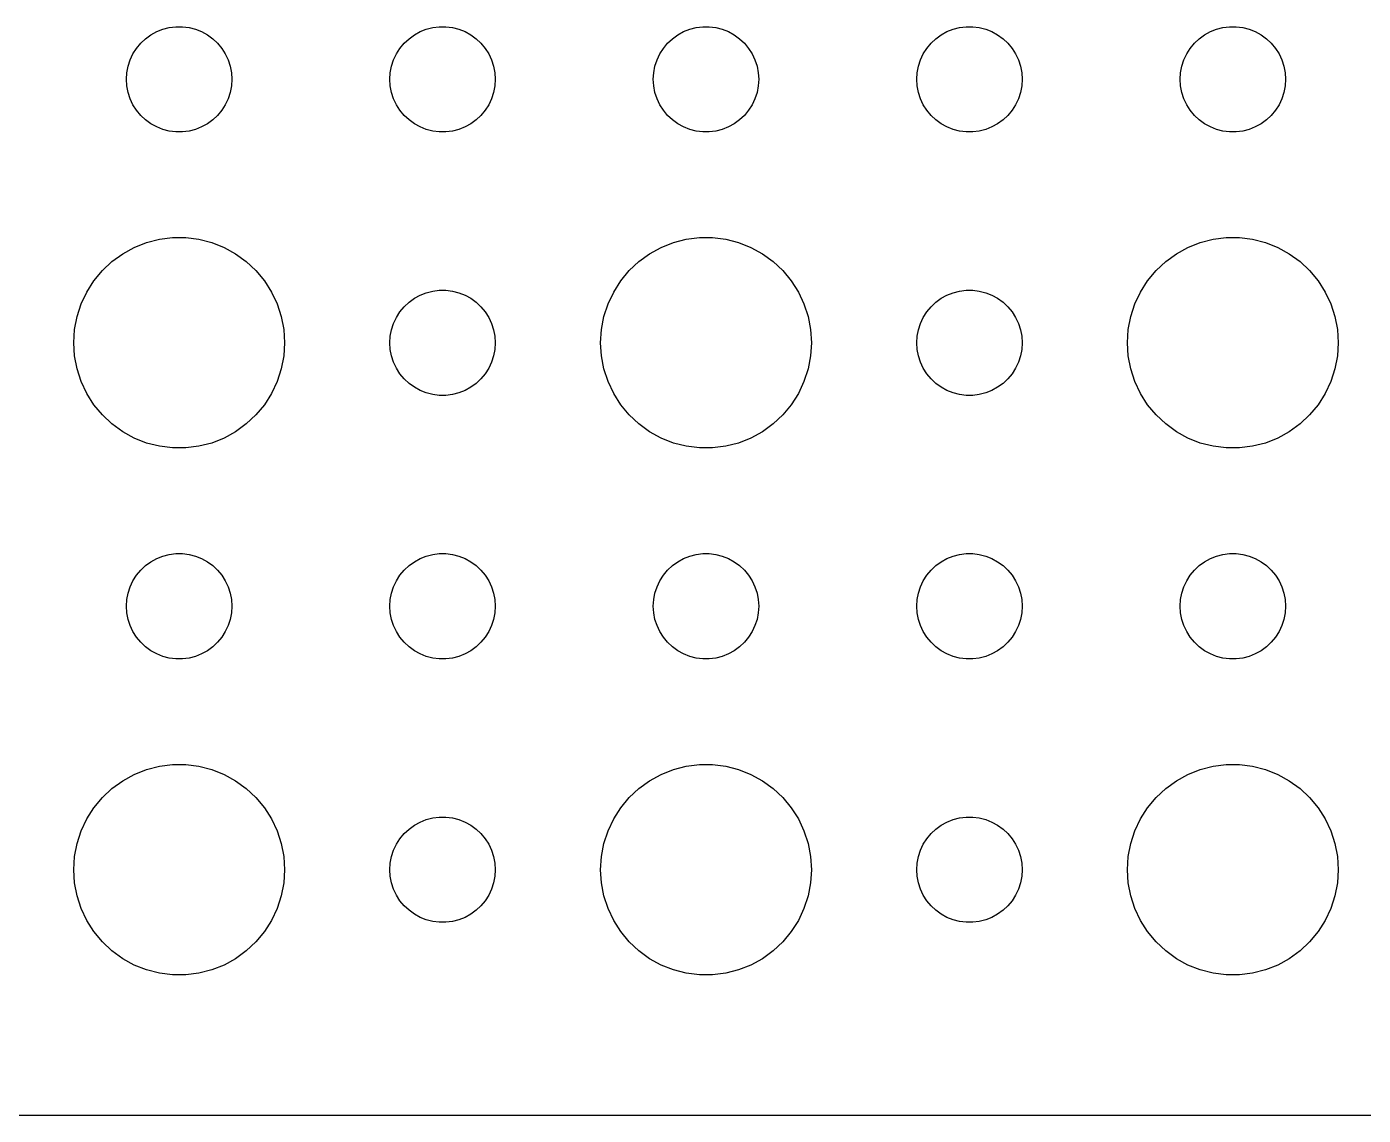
# Model space of a CAD drawing. Header units: metres. Extents: x -67 to 67, y -67 to 67.
# Drawn here: x -4.34 to 33.71, y -66.99 to -36 of the extents above; entities that cross this region are included whole.
import ezdxf

# ---------------------------------------------------------------- set-up
doc = ezdxf.new("R2010")
doc.units = ezdxf.units.M

msp = doc.modelspace()

# ---------------------------------------------------------------- linework, layer by layer
for p, q in [((-0.80373, -36.2335), (-0.63866, -36.1428)), ((-0.63866, -36.1428), (-0.46352, -36.0734)), ((-0.46352, -36.0734), (-0.28107, -36.0266)), ((-0.28107, -36.0266), (-0.09418, -36.003)), ((-0.09418, -36.003), (0.09418, -36.003)), ((0.09418, -36.003), (0.28107, -36.0266)), ((0.28107, -36.0266), (0.46352, -36.0734)), ((0.46352, -36.0734), (0.63866, -36.1428)), ((0.63866, -36.1428), (0.80373, -36.2335)), ((6.69626, -36.2335), (6.86133, -36.1428)), ((6.86133, -36.1428), (7.03647, -36.0734)), ((7.03647, -36.0734), (7.21892, -36.0266)), ((7.21892, -36.0266), (7.40581, -36.003)), ((7.40581, -36.003), (7.59418, -36.003)), ((7.59418, -36.003), (7.78107, -36.0266)), ((7.78107, -36.0266), (7.96352, -36.0734)), ((7.96352, -36.0734), (8.13866, -36.1428)), ((8.13866, -36.1428), (8.30373, -36.2335)), ((14.1963, -36.2335), (14.3613, -36.1428)), ((14.3613, -36.1428), (14.5365, -36.0734)), ((14.5365, -36.0734), (14.7189, -36.0266)), ((14.7189, -36.0266), (14.9058, -36.003)), ((14.9058, -36.003), (15.0942, -36.003)), ((15.0942, -36.003), (15.2811, -36.0266)), ((15.2811, -36.0266), (15.4635, -36.0734)), ((15.4635, -36.0734), (15.6387, -36.1428)), ((15.6387, -36.1428), (15.8037, -36.2335)), ((21.6963, -36.2335), (21.8613, -36.1428)), ((21.8613, -36.1428), (22.0365, -36.0734)), ((22.0365, -36.0734), (22.2189, -36.0266)), ((22.2189, -36.0266), (22.4058, -36.003)), ((22.4058, -36.003), (22.5942, -36.003)), ((22.5942, -36.003), (22.7811, -36.0266)), ((22.7811, -36.0266), (22.9635, -36.0734)), ((22.9635, -36.0734), (23.1387, -36.1428)), ((23.1387, -36.1428), (23.3037, -36.2335)), ((29.1963, -36.2335), (29.3613, -36.1428)), ((29.3613, -36.1428), (29.5365, -36.0734)), ((29.5365, -36.0734), (29.7189, -36.0266)), ((29.7189, -36.0266), (29.9058, -36.003)), ((29.9058, -36.003), (30.0942, -36.003)), ((30.0942, -36.003), (30.2811, -36.0266)), ((30.2811, -36.0266), (30.4635, -36.0734)), ((30.4635, -36.0734), (30.6387, -36.1428)), ((30.6387, -36.1428), (30.8037, -36.2335)), ((-1.21352, -36.6183), (-1.09344, -36.4732)), ((-1.09344, -36.4732), (-0.95613, -36.3442)), ((-0.95613, -36.3442), (-0.80373, -36.2335)), ((0.80373, -36.2335), (0.95613, -36.3442)), ((0.95613, -36.3442), (1.09344, -36.4732)), ((1.09344, -36.4732), (1.21352, -36.6183)), ((6.28647, -36.6183), (6.40654, -36.4732)), ((6.40654, -36.4732), (6.54385, -36.3442)), ((6.54385, -36.3442), (6.69626, -36.2335)), ((8.30373, -36.2335), (8.45613, -36.3442)), ((8.45613, -36.3442), (8.59344, -36.4732)), ((8.59344, -36.4732), (8.71352, -36.6183)), ((13.7865, -36.6183), (13.9065, -36.4732)), ((13.9065, -36.4732), (14.0439, -36.3442)), ((14.0439, -36.3442), (14.1963, -36.2335)), ((15.8037, -36.2335), (15.9561, -36.3442)), ((15.9561, -36.3442), (16.0934, -36.4732)), ((16.0934, -36.4732), (16.2135, -36.6183)), ((21.2865, -36.6183), (21.4065, -36.4732)), ((21.4065, -36.4732), (21.5439, -36.3442)), ((21.5439, -36.3442), (21.6963, -36.2335)), ((23.3037, -36.2335), (23.4561, -36.3442)), ((23.4561, -36.3442), (23.5934, -36.4732)), ((23.5934, -36.4732), (23.7135, -36.6183)), ((28.7865, -36.6183), (28.9065, -36.4732)), ((28.9065, -36.4732), (29.0439, -36.3442)), ((29.0439, -36.3442), (29.1963, -36.2335)), ((30.8037, -36.2335), (30.9561, -36.3442)), ((30.9561, -36.3442), (31.0934, -36.4732)), ((31.0934, -36.4732), (31.2135, -36.6183)), ((-1.39465, -36.9478), (-1.31445, -36.7774)), ((-1.31445, -36.7774), (-1.21352, -36.6183)), ((1.21352, -36.6183), (1.31445, -36.7774)), ((1.31445, -36.7774), (1.39465, -36.9478)), ((6.10533, -36.9478), (6.18553, -36.7774)), ((6.18553, -36.7774), (6.28647, -36.6183)), ((8.71352, -36.6183), (8.81445, -36.7774)), ((8.81445, -36.7774), (8.89465, -36.9478)), ((13.6053, -36.9478), (13.6855, -36.7774)), ((13.6855, -36.7774), (13.7865, -36.6183)), ((16.2135, -36.6183), (16.3145, -36.7774)), ((16.3145, -36.7774), (16.3947, -36.9478)), ((21.1053, -36.9478), (21.1855, -36.7774)), ((21.1855, -36.7774), (21.2865, -36.6183)), ((23.7135, -36.6183), (23.8145, -36.7774)), ((23.8145, -36.7774), (23.8947, -36.9478)), ((28.6053, -36.9478), (28.6855, -36.7774)), ((28.6855, -36.7774), (28.7865, -36.6183)), ((31.2135, -36.6183), (31.3145, -36.7774)), ((31.3145, -36.7774), (31.3947, -36.9478)), ((-1.48816, -37.312), (-1.45287, -37.127)), ((-1.45287, -37.127), (-1.39465, -36.9478)), ((1.39465, -36.9478), (1.45287, -37.127)), ((1.45287, -37.127), (1.48816, -37.312)), ((6.01183, -37.312), (6.04712, -37.127)), ((6.04712, -37.127), (6.10533, -36.9478)), ((8.89465, -36.9478), (8.95287, -37.127)), ((8.95287, -37.127), (8.98816, -37.312)), ((13.5118, -37.312), (13.5471, -37.127)), ((13.5471, -37.127), (13.6053, -36.9478)), ((16.3947, -36.9478), (16.4529, -37.127)), ((16.4529, -37.127), (16.4882, -37.312)), ((21.0118, -37.312), (21.0471, -37.127)), ((21.0471, -37.127), (21.1053, -36.9478)), ((23.8947, -36.9478), (23.9529, -37.127)), ((23.9529, -37.127), (23.9882, -37.312)), ((28.5118, -37.312), (28.5471, -37.127)), ((28.5471, -37.127), (28.6053, -36.9478)), ((31.3947, -36.9478), (31.4529, -37.127)), ((31.4529, -37.127), (31.4882, -37.312)), ((-1.5, -37.5), (-1.48816, -37.312)), ((-1.48816, -37.688), (-1.5, -37.5)), ((1.48816, -37.312), (1.5, -37.5)), ((1.5, -37.5), (1.48816, -37.688)), ((6, -37.5), (6.01183, -37.312)), ((6.01183, -37.688), (6, -37.5)), ((8.98816, -37.312), (9, -37.5)), ((9, -37.5), (8.98816, -37.688)), ((13.5, -37.5), (13.5118, -37.312)), ((13.5118, -37.688), (13.5, -37.5)), ((16.4882, -37.312), (16.5, -37.5)), ((16.5, -37.5), (16.4882, -37.688)), ((21, -37.5), (21.0118, -37.312)), ((21.0118, -37.688), (21, -37.5)), ((23.9882, -37.312), (24, -37.5)), ((24, -37.5), (23.9882, -37.688)), ((28.5, -37.5), (28.5118, -37.312)), ((28.5118, -37.688), (28.5, -37.5)), ((31.4882, -37.312), (31.5, -37.5)), ((31.5, -37.5), (31.4882, -37.688)), ((-1.45287, -37.873), (-1.48816, -37.688)), ((-1.39465, -38.0522), (-1.45287, -37.873)), ((-1.31445, -38.2226), (-1.39465, -38.0522)), ((1.39465, -38.0522), (1.31445, -38.2226)), ((1.45287, -37.873), (1.39465, -38.0522)), ((1.48816, -37.688), (1.45287, -37.873)), ((6.04712, -37.873), (6.01183, -37.688)), ((6.10533, -38.0522), (6.04712, -37.873)), ((6.18553, -38.2226), (6.10533, -38.0522)), ((8.89465, -38.0522), (8.81445, -38.2226)), ((8.95287, -37.873), (8.89465, -38.0522)), ((8.98816, -37.688), (8.95287, -37.873)), ((13.5471, -37.873), (13.5118, -37.688)), ((13.6053, -38.0522), (13.5471, -37.873)), ((13.6855, -38.2226), (13.6053, -38.0522)), ((16.3947, -38.0522), (16.3145, -38.2226)), ((16.4529, -37.873), (16.3947, -38.0522)), ((16.4882, -37.688), (16.4529, -37.873)), ((21.0471, -37.873), (21.0118, -37.688)), ((21.1053, -38.0522), (21.0471, -37.873)), ((21.1855, -38.2226), (21.1053, -38.0522)), ((23.8947, -38.0522), (23.8145, -38.2226)), ((23.9529, -37.873), (23.8947, -38.0522)), ((23.9882, -37.688), (23.9529, -37.873)), ((28.5471, -37.873), (28.5118, -37.688)), ((28.6053, -38.0522), (28.5471, -37.873)), ((28.6855, -38.2226), (28.6053, -38.0522)), ((31.3947, -38.0522), (31.3145, -38.2226)), ((31.4529, -37.873), (31.3947, -38.0522)), ((31.4882, -37.688), (31.4529, -37.873)), ((-1.21352, -38.3817), (-1.31445, -38.2226)), ((-1.09344, -38.5268), (-1.21352, -38.3817)), ((1.21352, -38.3817), (1.09344, -38.5268)), ((1.31445, -38.2226), (1.21352, -38.3817)), ((6.28647, -38.3817), (6.18553, -38.2226)), ((6.40654, -38.5268), (6.28647, -38.3817)), ((8.71352, -38.3817), (8.59344, -38.5268)), ((8.81445, -38.2226), (8.71352, -38.3817)), ((13.7865, -38.3817), (13.6855, -38.2226)), ((13.9065, -38.5268), (13.7865, -38.3817)), ((16.2135, -38.3817), (16.0934, -38.5268)), ((16.3145, -38.2226), (16.2135, -38.3817)), ((21.2865, -38.3817), (21.1855, -38.2226)), ((21.4065, -38.5268), (21.2865, -38.3817)), ((23.7135, -38.3817), (23.5934, -38.5268)), ((23.8145, -38.2226), (23.7135, -38.3817)), ((28.7865, -38.3817), (28.6855, -38.2226)), ((28.9065, -38.5268), (28.7865, -38.3817)), ((31.2135, -38.3817), (31.0934, -38.5268)), ((31.3145, -38.2226), (31.2135, -38.3817)), ((-0.95613, -38.6558), (-1.09344, -38.5268)), ((-0.80373, -38.7665), (-0.95613, -38.6558)), ((-0.63866, -38.8572), (-0.80373, -38.7665)), ((0.80373, -38.7665), (0.63866, -38.8572)), ((0.95613, -38.6558), (0.80373, -38.7665)), ((1.09344, -38.5268), (0.95613, -38.6558)), ((6.54385, -38.6558), (6.40654, -38.5268)), ((6.69626, -38.7665), (6.54385, -38.6558)), ((6.86133, -38.8572), (6.69626, -38.7665)), ((8.30373, -38.7665), (8.13866, -38.8572)), ((8.45613, -38.6558), (8.30373, -38.7665)), ((8.59344, -38.5268), (8.45613, -38.6558)), ((14.0439, -38.6558), (13.9065, -38.5268)), ((14.1963, -38.7665), (14.0439, -38.6558)), ((14.3613, -38.8572), (14.1963, -38.7665)), ((15.8037, -38.7665), (15.6387, -38.8572)), ((15.9561, -38.6558), (15.8037, -38.7665)), ((16.0934, -38.5268), (15.9561, -38.6558)), ((21.5439, -38.6558), (21.4065, -38.5268)), ((21.6963, -38.7665), (21.5439, -38.6558)), ((21.8613, -38.8572), (21.6963, -38.7665)), ((23.3037, -38.7665), (23.1387, -38.8572)), ((23.4561, -38.6558), (23.3037, -38.7665)), ((23.5934, -38.5268), (23.4561, -38.6558)), ((29.0439, -38.6558), (28.9065, -38.5268)), ((29.1963, -38.7665), (29.0439, -38.6558)), ((29.3613, -38.8572), (29.1963, -38.7665)), ((30.8037, -38.7665), (30.6387, -38.8572)), ((30.9561, -38.6558), (30.8037, -38.7665)), ((31.0934, -38.5268), (30.9561, -38.6558)), ((-0.46352, -38.9266), (-0.63866, -38.8572)), ((-0.28107, -38.9734), (-0.46352, -38.9266)), ((-0.09418, -38.997), (-0.28107, -38.9734)), ((0.09418, -38.997), (-0.09418, -38.997)), ((0.28107, -38.9734), (0.09418, -38.997)), ((0.46352, -38.9266), (0.28107, -38.9734)), ((0.63866, -38.8572), (0.46352, -38.9266)), ((7.03647, -38.9266), (6.86133, -38.8572)), ((7.21892, -38.9734), (7.03647, -38.9266)), ((7.40581, -38.997), (7.21892, -38.9734)), ((7.59418, -38.997), (7.40581, -38.997)), ((7.78107, -38.9734), (7.59418, -38.997)), ((7.96352, -38.9266), (7.78107, -38.9734)), ((8.13866, -38.8572), (7.96352, -38.9266)), ((14.5365, -38.9266), (14.3613, -38.8572)), ((14.7189, -38.9734), (14.5365, -38.9266)), ((14.9058, -38.997), (14.7189, -38.9734)), ((15.0942, -38.997), (14.9058, -38.997)), ((15.2811, -38.9734), (15.0942, -38.997)), ((15.4635, -38.9266), (15.2811, -38.9734)), ((15.6387, -38.8572), (15.4635, -38.9266)), ((22.0365, -38.9266), (21.8613, -38.8572)), ((22.2189, -38.9734), (22.0365, -38.9266)), ((22.4058, -38.997), (22.2189, -38.9734)), ((22.5942, -38.997), (22.4058, -38.997)), ((22.7811, -38.9734), (22.5942, -38.997)), ((22.9635, -38.9266), (22.7811, -38.9734)), ((23.1387, -38.8572), (22.9635, -38.9266)), ((29.5365, -38.9266), (29.3613, -38.8572)), ((29.7189, -38.9734), (29.5365, -38.9266)), ((29.9058, -38.997), (29.7189, -38.9734)), ((30.0942, -38.997), (29.9058, -38.997)), ((30.2811, -38.9734), (30.0942, -38.997)), ((30.4635, -38.9266), (30.2811, -38.9734)), ((30.6387, -38.8572), (30.4635, -38.9266)), ((-1.27733, -42.2855), (-0.92705, -42.1468)), ((-0.92705, -42.1468), (-0.56213, -42.0531)), ((-0.56213, -42.0531), (-0.18837, -42.0059)), ((-0.18837, -42.0059), (0.18837, -42.0059)), ((0.18837, -42.0059), (0.56213, -42.0531)), ((0.56213, -42.0531), (0.92705, -42.1468)), ((0.92705, -42.1468), (1.27733, -42.2855)), ((13.7227, -42.2855), (14.0729, -42.1468)), ((14.0729, -42.1468), (14.4379, -42.0531)), ((14.4379, -42.0531), (14.8116, -42.0059)), ((14.8116, -42.0059), (15.1884, -42.0059)), ((15.1884, -42.0059), (15.5621, -42.0531)), ((15.5621, -42.0531), (15.927, -42.1468)), ((15.927, -42.1468), (16.2773, -42.2855)), ((28.7227, -42.2855), (29.0729, -42.1468)), ((29.0729, -42.1468), (29.4379, -42.0531)), ((29.4379, -42.0531), (29.8116, -42.0059)), ((29.8116, -42.0059), (30.1884, -42.0059)), ((30.1884, -42.0059), (30.5621, -42.0531)), ((30.5621, -42.0531), (30.927, -42.1468)), ((30.927, -42.1468), (31.2773, -42.2855)), ((-1.91226, -42.6885), (-1.60747, -42.467)), ((-1.60747, -42.467), (-1.27733, -42.2855)), ((1.27733, -42.2855), (1.60747, -42.467)), ((1.60747, -42.467), (1.91226, -42.6885)), ((13.0877, -42.6885), (13.3925, -42.467)), ((13.3925, -42.467), (13.7227, -42.2855)), ((16.2773, -42.2855), (16.6075, -42.467)), ((16.6075, -42.467), (16.9123, -42.6885)), ((28.0877, -42.6885), (28.3925, -42.467)), ((28.3925, -42.467), (28.7227, -42.2855)), ((31.2773, -42.2855), (31.6075, -42.467)), ((31.6075, -42.467), (31.9123, -42.6885)), ((-2.42705, -43.2366), (-2.1869, -42.9464)), ((-2.1869, -42.9464), (-1.91226, -42.6885)), ((1.91226, -42.6885), (2.1869, -42.9464)), ((2.1869, -42.9464), (2.42705, -43.2366)), ((12.5729, -43.2366), (12.8131, -42.9464)), ((12.8131, -42.9464), (13.0877, -42.6885)), ((16.9123, -42.6885), (17.1869, -42.9464)), ((17.1869, -42.9464), (17.427, -43.2366)), ((27.5729, -43.2366), (27.8131, -42.9464)), ((27.8131, -42.9464), (28.0877, -42.6885)), ((31.9123, -42.6885), (32.1869, -42.9464)), ((32.1869, -42.9464), (32.427, -43.2366)), ((-2.62891, -43.5547), (-2.42705, -43.2366)), ((2.42705, -43.2366), (2.62891, -43.5547)), ((12.3711, -43.5547), (12.5729, -43.2366)), ((17.427, -43.2366), (17.6289, -43.5547)), ((27.3711, -43.5547), (27.5729, -43.2366)), ((32.427, -43.2366), (32.6289, -43.5547)), ((-2.78932, -43.8956), (-2.62891, -43.5547)), ((2.62891, -43.5547), (2.78932, -43.8956)), ((6.54385, -43.8442), (6.69626, -43.7335)), ((6.69626, -43.7335), (6.86133, -43.6428)), ((6.86133, -43.6428), (7.03647, -43.5734)), ((7.03647, -43.5734), (7.21892, -43.5266)), ((7.21892, -43.5266), (7.40581, -43.503)), ((7.40581, -43.503), (7.59418, -43.503)), ((7.59418, -43.503), (7.78107, -43.5266)), ((7.78107, -43.5266), (7.96352, -43.5734)), ((7.96352, -43.5734), (8.13866, -43.6428)), ((8.13866, -43.6428), (8.30373, -43.7335)), ((8.30373, -43.7335), (8.45613, -43.8442)), ((12.2107, -43.8956), (12.3711, -43.5547)), ((17.6289, -43.5547), (17.7893, -43.8956)), ((21.5439, -43.8442), (21.6963, -43.7335)), ((21.6963, -43.7335), (21.8613, -43.6428)), ((21.8613, -43.6428), (22.0365, -43.5734)), ((22.0365, -43.5734), (22.2189, -43.5266)), ((22.2189, -43.5266), (22.4058, -43.503)), ((22.4058, -43.503), (22.5942, -43.503)), ((22.5942, -43.503), (22.7811, -43.5266)), ((22.7811, -43.5266), (22.9635, -43.5734)), ((22.9635, -43.5734), (23.1387, -43.6428)), ((23.1387, -43.6428), (23.3037, -43.7335)), ((23.3037, -43.7335), (23.4561, -43.8442)), ((27.2107, -43.8956), (27.3711, -43.5547)), ((32.6289, -43.5547), (32.7893, -43.8956)), ((-2.90575, -44.2539), (-2.78932, -43.8956)), ((2.78932, -43.8956), (2.90575, -44.2539)), ((6.18553, -44.2774), (6.28647, -44.1183)), ((6.28647, -44.1183), (6.40654, -43.9732)), ((6.40654, -43.9732), (6.54385, -43.8442)), ((8.45613, -43.8442), (8.59344, -43.9732)), ((8.59344, -43.9732), (8.71352, -44.1183)), ((8.71352, -44.1183), (8.81445, -44.2774)), ((12.0942, -44.2539), (12.2107, -43.8956)), ((17.7893, -43.8956), (17.9057, -44.2539)), ((21.1855, -44.2774), (21.2865, -44.1183)), ((21.2865, -44.1183), (21.4065, -43.9732)), ((21.4065, -43.9732), (21.5439, -43.8442)), ((23.4561, -43.8442), (23.5934, -43.9732)), ((23.5934, -43.9732), (23.7135, -44.1183)), ((23.7135, -44.1183), (23.8145, -44.2774)), ((27.0942, -44.2539), (27.2107, -43.8956)), ((32.7893, -43.8956), (32.9057, -44.2539)), ((-2.97633, -44.624), (-2.90575, -44.2539)), ((2.90575, -44.2539), (2.97633, -44.624)), ((6.04712, -44.627), (6.10533, -44.4478)), ((6.10533, -44.4478), (6.18553, -44.2774)), ((8.81445, -44.2774), (8.89465, -44.4478)), ((8.89465, -44.4478), (8.95287, -44.627)), ((12.0237, -44.624), (12.0942, -44.2539)), ((17.9057, -44.2539), (17.9763, -44.624)), ((21.0471, -44.627), (21.1053, -44.4478)), ((21.1053, -44.4478), (21.1855, -44.2774)), ((23.8145, -44.2774), (23.8947, -44.4478)), ((23.8947, -44.4478), (23.9529, -44.627)), ((27.0237, -44.624), (27.0942, -44.2539)), ((32.9057, -44.2539), (32.9763, -44.624)), ((-3, -45), (-2.97633, -44.624)), ((2.97633, -44.624), (3, -45)), ((6, -45), (6.01183, -44.812)), ((6.01183, -44.812), (6.04712, -44.627)), ((8.95287, -44.627), (8.98816, -44.812)), ((8.98816, -44.812), (9, -45)), ((12, -45), (12.0237, -44.624)), ((17.9763, -44.624), (18, -45)), ((21, -45), (21.0118, -44.812)), ((21.0118, -44.812), (21.0471, -44.627)), ((23.9529, -44.627), (23.9882, -44.812)), ((23.9882, -44.812), (24, -45)), ((27, -45), (27.0237, -44.624)), ((32.9763, -44.624), (33, -45)), ((-2.97633, -45.376), (-3, -45)), ((3, -45), (2.97633, -45.376)), ((6.01183, -45.188), (6, -45)), ((6.04712, -45.373), (6.01183, -45.188)), ((8.98816, -45.188), (8.95287, -45.373)), ((9, -45), (8.98816, -45.188)), ((12.0237, -45.376), (12, -45)), ((18, -45), (17.9763, -45.376)), ((21.0118, -45.188), (21, -45)), ((21.0471, -45.373), (21.0118, -45.188)), ((23.9882, -45.188), (23.9529, -45.373)), ((24, -45), (23.9882, -45.188)), ((27.0237, -45.376), (27, -45)), ((33, -45), (32.9763, -45.376)), ((-2.90575, -45.7461), (-2.97633, -45.376)), ((2.97633, -45.376), (2.90575, -45.7461)), ((6.10533, -45.5522), (6.04712, -45.373)), ((6.18553, -45.7226), (6.10533, -45.5522)), ((8.89465, -45.5522), (8.81445, -45.7226)), ((8.95287, -45.373), (8.89465, -45.5522)), ((12.0942, -45.7461), (12.0237, -45.376)), ((17.9763, -45.376), (17.9057, -45.7461)), ((21.1053, -45.5522), (21.0471, -45.373)), ((21.1855, -45.7226), (21.1053, -45.5522)), ((23.8947, -45.5522), (23.8145, -45.7226)), ((23.9529, -45.373), (23.8947, -45.5522)), ((27.0942, -45.7461), (27.0237, -45.376)), ((32.9763, -45.376), (32.9057, -45.7461)), ((-2.78932, -46.1044), (-2.90575, -45.7461)), ((2.90575, -45.7461), (2.78932, -46.1044)), ((6.28647, -45.8817), (6.18553, -45.7226)), ((6.40654, -46.0268), (6.28647, -45.8817)), ((6.54385, -46.1558), (6.40654, -46.0268)), ((8.59344, -46.0268), (8.45613, -46.1558)), ((8.71352, -45.8817), (8.59344, -46.0268)), ((8.81445, -45.7226), (8.71352, -45.8817)), ((12.2107, -46.1044), (12.0942, -45.7461)), ((17.9057, -45.7461), (17.7893, -46.1044)), ((21.2865, -45.8817), (21.1855, -45.7226)), ((21.4065, -46.0268), (21.2865, -45.8817)), ((21.5439, -46.1558), (21.4065, -46.0268)), ((23.5934, -46.0268), (23.4561, -46.1558)), ((23.7135, -45.8817), (23.5934, -46.0268)), ((23.8145, -45.7226), (23.7135, -45.8817)), ((27.2107, -46.1044), (27.0942, -45.7461)), ((32.9057, -45.7461), (32.7893, -46.1044)), ((-2.62891, -46.4453), (-2.78932, -46.1044)), ((2.78932, -46.1044), (2.62891, -46.4453)), ((6.69626, -46.2665), (6.54385, -46.1558)), ((6.86133, -46.3572), (6.69626, -46.2665)), ((7.03647, -46.4266), (6.86133, -46.3572)), ((8.13866, -46.3572), (7.96352, -46.4266)), ((8.30373, -46.2665), (8.13866, -46.3572)), ((8.45613, -46.1558), (8.30373, -46.2665)), ((12.3711, -46.4453), (12.2107, -46.1044)), ((17.7893, -46.1044), (17.6289, -46.4453)), ((21.6963, -46.2665), (21.5439, -46.1558)), ((21.8613, -46.3572), (21.6963, -46.2665)), ((22.0365, -46.4266), (21.8613, -46.3572)), ((23.1387, -46.3572), (22.9635, -46.4266)), ((23.3037, -46.2665), (23.1387, -46.3572)), ((23.4561, -46.1558), (23.3037, -46.2665)), ((27.3711, -46.4453), (27.2107, -46.1044)), ((32.7893, -46.1044), (32.6289, -46.4453)), ((-2.42705, -46.7634), (-2.62891, -46.4453)), ((-2.1869, -47.0536), (-2.42705, -46.7634)), ((2.42705, -46.7634), (2.1869, -47.0536)), ((2.62891, -46.4453), (2.42705, -46.7634)), ((7.21892, -46.4734), (7.03647, -46.4266)), ((7.40581, -46.497), (7.21892, -46.4734)), ((7.59418, -46.497), (7.40581, -46.497)), ((7.78107, -46.4734), (7.59418, -46.497)), ((7.96352, -46.4266), (7.78107, -46.4734)), ((12.5729, -46.7634), (12.3711, -46.4453)), ((12.8131, -47.0536), (12.5729, -46.7634)), ((17.427, -46.7634), (17.1869, -47.0536)), ((17.6289, -46.4453), (17.427, -46.7634)), ((22.2189, -46.4734), (22.0365, -46.4266)), ((22.4058, -46.497), (22.2189, -46.4734)), ((22.5942, -46.497), (22.4058, -46.497)), ((22.7811, -46.4734), (22.5942, -46.497)), ((22.9635, -46.4266), (22.7811, -46.4734)), ((27.5729, -46.7634), (27.3711, -46.4453)), ((27.8131, -47.0536), (27.5729, -46.7634)), ((32.427, -46.7634), (32.1869, -47.0536)), ((32.6289, -46.4453), (32.427, -46.7634)), ((-1.91226, -47.3115), (-2.1869, -47.0536)), ((2.1869, -47.0536), (1.91226, -47.3115)), ((13.0877, -47.3115), (12.8131, -47.0536)), ((17.1869, -47.0536), (16.9123, -47.3115)), ((28.0877, -47.3115), (27.8131, -47.0536)), ((32.1869, -47.0536), (31.9123, -47.3115)), ((-1.60747, -47.533), (-1.91226, -47.3115)), ((-1.27733, -47.7145), (-1.60747, -47.533)), ((1.60747, -47.533), (1.27733, -47.7145)), ((1.91226, -47.3115), (1.60747, -47.533)), ((13.3925, -47.533), (13.0877, -47.3115)), ((13.7227, -47.7145), (13.3925, -47.533)), ((16.6075, -47.533), (16.2773, -47.7145)), ((16.9123, -47.3115), (16.6075, -47.533)), ((28.3925, -47.533), (28.0877, -47.3115)), ((28.7227, -47.7145), (28.3925, -47.533)), ((31.6075, -47.533), (31.2773, -47.7145)), ((31.9123, -47.3115), (31.6075, -47.533)), ((-0.92705, -47.8532), (-1.27733, -47.7145)), ((-0.56213, -47.9469), (-0.92705, -47.8532)), ((-0.18837, -47.9941), (-0.56213, -47.9469)), ((0.56213, -47.9469), (0.18837, -47.9941)), ((0.92705, -47.8532), (0.56213, -47.9469)), ((1.27733, -47.7145), (0.92705, -47.8532)), ((14.0729, -47.8532), (13.7227, -47.7145)), ((14.4379, -47.9469), (14.0729, -47.8532)), ((14.8116, -47.9941), (14.4379, -47.9469)), ((15.5621, -47.9469), (15.1884, -47.9941)), ((15.927, -47.8532), (15.5621, -47.9469)), ((16.2773, -47.7145), (15.927, -47.8532)), ((29.0729, -47.8532), (28.7227, -47.7145)), ((29.4379, -47.9469), (29.0729, -47.8532)), ((29.8116, -47.9941), (29.4379, -47.9469)), ((30.5621, -47.9469), (30.1884, -47.9941)), ((30.927, -47.8532), (30.5621, -47.9469)), ((31.2773, -47.7145), (30.927, -47.8532)), ((0.18837, -47.9941), (-0.18837, -47.9941)), ((15.1884, -47.9941), (14.8116, -47.9941)), ((30.1884, -47.9941), (29.8116, -47.9941)), ((-1.09344, -51.4732), (-0.95613, -51.3442)), ((-0.95613, -51.3442), (-0.80373, -51.2335)), ((-0.80373, -51.2335), (-0.63866, -51.1428)), ((-0.63866, -51.1428), (-0.46352, -51.0734)), ((-0.46352, -51.0734), (-0.28107, -51.0266)), ((-0.28107, -51.0266), (-0.09418, -51.003)), ((-0.09418, -51.003), (0.09418, -51.003)), ((0.09418, -51.003), (0.28107, -51.0266)), ((0.28107, -51.0266), (0.46352, -51.0734)), ((0.46352, -51.0734), (0.63866, -51.1428)), ((0.63866, -51.1428), (0.80373, -51.2335)), ((0.80373, -51.2335), (0.95613, -51.3442)), ((0.95613, -51.3442), (1.09344, -51.4732)), ((6.40654, -51.4732), (6.54385, -51.3442)), ((6.54385, -51.3442), (6.69626, -51.2335)), ((6.69626, -51.2335), (6.86133, -51.1428)), ((6.86133, -51.1428), (7.03647, -51.0734)), ((7.03647, -51.0734), (7.21892, -51.0266)), ((7.21892, -51.0266), (7.40581, -51.003)), ((7.40581, -51.003), (7.59418, -51.003)), ((7.59418, -51.003), (7.78107, -51.0266)), ((7.78107, -51.0266), (7.96352, -51.0734)), ((7.96352, -51.0734), (8.13866, -51.1428)), ((8.13866, -51.1428), (8.30373, -51.2335)), ((8.30373, -51.2335), (8.45613, -51.3442)), ((8.45613, -51.3442), (8.59344, -51.4732)), ((13.9065, -51.4732), (14.0439, -51.3442)), ((14.0439, -51.3442), (14.1963, -51.2335)), ((14.1963, -51.2335), (14.3613, -51.1428)), ((14.3613, -51.1428), (14.5365, -51.0734)), ((14.5365, -51.0734), (14.7189, -51.0266)), ((14.7189, -51.0266), (14.9058, -51.003)), ((14.9058, -51.003), (15.0942, -51.003)), ((15.0942, -51.003), (15.2811, -51.0266)), ((15.2811, -51.0266), (15.4635, -51.0734)), ((15.4635, -51.0734), (15.6387, -51.1428)), ((15.6387, -51.1428), (15.8037, -51.2335)), ((15.8037, -51.2335), (15.9561, -51.3442)), ((15.9561, -51.3442), (16.0934, -51.4732)), ((21.4065, -51.4732), (21.5439, -51.3442)), ((21.5439, -51.3442), (21.6963, -51.2335)), ((21.6963, -51.2335), (21.8613, -51.1428)), ((21.8613, -51.1428), (22.0365, -51.0734)), ((22.0365, -51.0734), (22.2189, -51.0266)), ((22.2189, -51.0266), (22.4058, -51.003)), ((22.4058, -51.003), (22.5942, -51.003)), ((22.5942, -51.003), (22.7811, -51.0266)), ((22.7811, -51.0266), (22.9635, -51.0734)), ((22.9635, -51.0734), (23.1387, -51.1428)), ((23.1387, -51.1428), (23.3037, -51.2335)), ((23.3037, -51.2335), (23.4561, -51.3442)), ((23.4561, -51.3442), (23.5934, -51.4732)), ((28.9065, -51.4732), (29.0439, -51.3442)), ((29.0439, -51.3442), (29.1963, -51.2335)), ((29.1963, -51.2335), (29.3613, -51.1428)), ((29.3613, -51.1428), (29.5365, -51.0734)), ((29.5365, -51.0734), (29.7189, -51.0266)), ((29.7189, -51.0266), (29.9058, -51.003)), ((29.9058, -51.003), (30.0942, -51.003)), ((30.0942, -51.003), (30.2811, -51.0266)), ((30.2811, -51.0266), (30.4635, -51.0734)), ((30.4635, -51.0734), (30.6387, -51.1428)), ((30.6387, -51.1428), (30.8037, -51.2335)), ((30.8037, -51.2335), (30.9561, -51.3442)), ((30.9561, -51.3442), (31.0934, -51.4732)), ((-1.31445, -51.7774), (-1.21352, -51.6183)), ((-1.21352, -51.6183), (-1.09344, -51.4732)), ((1.09344, -51.4732), (1.21352, -51.6183)), ((1.21352, -51.6183), (1.31445, -51.7774)), ((6.18553, -51.7774), (6.28647, -51.6183)), ((6.28647, -51.6183), (6.40654, -51.4732)), ((8.59344, -51.4732), (8.71352, -51.6183)), ((8.71352, -51.6183), (8.81445, -51.7774)), ((13.6855, -51.7774), (13.7865, -51.6183)), ((13.7865, -51.6183), (13.9065, -51.4732)), ((16.0934, -51.4732), (16.2135, -51.6183)), ((16.2135, -51.6183), (16.3145, -51.7774)), ((21.1855, -51.7774), (21.2865, -51.6183)), ((21.2865, -51.6183), (21.4065, -51.4732)), ((23.5934, -51.4732), (23.7135, -51.6183)), ((23.7135, -51.6183), (23.8145, -51.7774)), ((28.6855, -51.7774), (28.7865, -51.6183)), ((28.7865, -51.6183), (28.9065, -51.4732)), ((31.0934, -51.4732), (31.2135, -51.6183)), ((31.2135, -51.6183), (31.3145, -51.7774)), ((-1.48816, -52.312), (-1.45287, -52.127)), ((-1.45287, -52.127), (-1.39465, -51.9478)), ((-1.39465, -51.9478), (-1.31445, -51.7774)), ((1.31445, -51.7774), (1.39465, -51.9478)), ((1.39465, -51.9478), (1.45287, -52.127)), ((1.45287, -52.127), (1.48816, -52.312)), ((6.01183, -52.312), (6.04712, -52.127)), ((6.04712, -52.127), (6.10533, -51.9478)), ((6.10533, -51.9478), (6.18553, -51.7774)), ((8.81445, -51.7774), (8.89465, -51.9478)), ((8.89465, -51.9478), (8.95287, -52.127)), ((8.95287, -52.127), (8.98816, -52.312)), ((13.5118, -52.312), (13.5471, -52.127)), ((13.5471, -52.127), (13.6053, -51.9478)), ((13.6053, -51.9478), (13.6855, -51.7774)), ((16.3145, -51.7774), (16.3947, -51.9478)), ((16.3947, -51.9478), (16.4529, -52.127)), ((16.4529, -52.127), (16.4882, -52.312)), ((21.0118, -52.312), (21.0471, -52.127)), ((21.0471, -52.127), (21.1053, -51.9478)), ((21.1053, -51.9478), (21.1855, -51.7774)), ((23.8145, -51.7774), (23.8947, -51.9478)), ((23.8947, -51.9478), (23.9529, -52.127)), ((23.9529, -52.127), (23.9882, -52.312)), ((28.5118, -52.312), (28.5471, -52.127)), ((28.5471, -52.127), (28.6053, -51.9478)), ((28.6053, -51.9478), (28.6855, -51.7774)), ((31.3145, -51.7774), (31.3947, -51.9478)), ((31.3947, -51.9478), (31.4529, -52.127)), ((31.4529, -52.127), (31.4882, -52.312)), ((-1.5, -52.5), (-1.48816, -52.312)), ((-1.48816, -52.688), (-1.5, -52.5)), ((1.48816, -52.312), (1.5, -52.5)), ((1.5, -52.5), (1.48816, -52.688)), ((6, -52.5), (6.01183, -52.312)), ((6.01183, -52.688), (6, -52.5)), ((8.98816, -52.312), (9, -52.5)), ((9, -52.5), (8.98816, -52.688)), ((13.5, -52.5), (13.5118, -52.312)), ((13.5118, -52.688), (13.5, -52.5)), ((16.4882, -52.312), (16.5, -52.5)), ((16.5, -52.5), (16.4882, -52.688)), ((21, -52.5), (21.0118, -52.312)), ((21.0118, -52.688), (21, -52.5)), ((23.9882, -52.312), (24, -52.5)), ((24, -52.5), (23.9882, -52.688)), ((28.5, -52.5), (28.5118, -52.312)), ((28.5118, -52.688), (28.5, -52.5)), ((31.4882, -52.312), (31.5, -52.5)), ((31.5, -52.5), (31.4882, -52.688)), ((-1.45287, -52.873), (-1.48816, -52.688)), ((-1.39465, -53.0522), (-1.45287, -52.873)), ((1.45287, -52.873), (1.39465, -53.0522)), ((1.48816, -52.688), (1.45287, -52.873)), ((6.04712, -52.873), (6.01183, -52.688)), ((6.10533, -53.0522), (6.04712, -52.873)), ((8.95287, -52.873), (8.89465, -53.0522)), ((8.98816, -52.688), (8.95287, -52.873)), ((13.5471, -52.873), (13.5118, -52.688)), ((13.6053, -53.0522), (13.5471, -52.873)), ((16.4529, -52.873), (16.3947, -53.0522)), ((16.4882, -52.688), (16.4529, -52.873)), ((21.0471, -52.873), (21.0118, -52.688)), ((21.1053, -53.0522), (21.0471, -52.873)), ((23.9529, -52.873), (23.8947, -53.0522)), ((23.9882, -52.688), (23.9529, -52.873)), ((28.5471, -52.873), (28.5118, -52.688)), ((28.6053, -53.0522), (28.5471, -52.873)), ((31.4529, -52.873), (31.3947, -53.0522)), ((31.4882, -52.688), (31.4529, -52.873)), ((-1.31445, -53.2226), (-1.39465, -53.0522)), ((-1.21352, -53.3817), (-1.31445, -53.2226)), ((1.31445, -53.2226), (1.21352, -53.3817)), ((1.39465, -53.0522), (1.31445, -53.2226)), ((6.18553, -53.2226), (6.10533, -53.0522)), ((6.28647, -53.3817), (6.18553, -53.2226)), ((8.81445, -53.2226), (8.71352, -53.3817)), ((8.89465, -53.0522), (8.81445, -53.2226)), ((13.6855, -53.2226), (13.6053, -53.0522)), ((13.7865, -53.3817), (13.6855, -53.2226)), ((16.3145, -53.2226), (16.2135, -53.3817)), ((16.3947, -53.0522), (16.3145, -53.2226)), ((21.1855, -53.2226), (21.1053, -53.0522)), ((21.2865, -53.3817), (21.1855, -53.2226)), ((23.8145, -53.2226), (23.7135, -53.3817)), ((23.8947, -53.0522), (23.8145, -53.2226)), ((28.6855, -53.2226), (28.6053, -53.0522)), ((28.7865, -53.3817), (28.6855, -53.2226)), ((31.3145, -53.2226), (31.2135, -53.3817)), ((31.3947, -53.0522), (31.3145, -53.2226)), ((-1.09344, -53.5268), (-1.21352, -53.3817)), ((-0.95613, -53.6558), (-1.09344, -53.5268)), ((1.09344, -53.5268), (0.95613, -53.6558)), ((1.21352, -53.3817), (1.09344, -53.5268)), ((6.40654, -53.5268), (6.28647, -53.3817)), ((6.54385, -53.6558), (6.40654, -53.5268)), ((8.59344, -53.5268), (8.45613, -53.6558)), ((8.71352, -53.3817), (8.59344, -53.5268)), ((13.9065, -53.5268), (13.7865, -53.3817)), ((14.0439, -53.6558), (13.9065, -53.5268)), ((16.0934, -53.5268), (15.9561, -53.6558)), ((16.2135, -53.3817), (16.0934, -53.5268)), ((21.4065, -53.5268), (21.2865, -53.3817)), ((21.5439, -53.6558), (21.4065, -53.5268)), ((23.5934, -53.5268), (23.4561, -53.6558)), ((23.7135, -53.3817), (23.5934, -53.5268)), ((28.9065, -53.5268), (28.7865, -53.3817)), ((29.0439, -53.6558), (28.9065, -53.5268)), ((31.0934, -53.5268), (30.9561, -53.6558)), ((31.2135, -53.3817), (31.0934, -53.5268)), ((-0.80373, -53.7665), (-0.95613, -53.6558)), ((-0.63866, -53.8572), (-0.80373, -53.7665)), ((-0.46352, -53.9266), (-0.63866, -53.8572)), ((-0.28107, -53.9734), (-0.46352, -53.9266)), ((-0.09418, -53.997), (-0.28107, -53.9734)), ((0.09418, -53.997), (-0.09418, -53.997)), ((0.28107, -53.9734), (0.09418, -53.997)), ((0.46352, -53.9266), (0.28107, -53.9734)), ((0.63866, -53.8572), (0.46352, -53.9266)), ((0.80373, -53.7665), (0.63866, -53.8572)), ((0.95613, -53.6558), (0.80373, -53.7665)), ((6.69626, -53.7665), (6.54385, -53.6558)), ((6.86133, -53.8572), (6.69626, -53.7665)), ((7.03647, -53.9266), (6.86133, -53.8572)), ((7.21892, -53.9734), (7.03647, -53.9266)), ((7.40581, -53.997), (7.21892, -53.9734)), ((7.59418, -53.997), (7.40581, -53.997)), ((7.78107, -53.9734), (7.59418, -53.997)), ((7.96352, -53.9266), (7.78107, -53.9734)), ((8.13866, -53.8572), (7.96352, -53.9266)), ((8.30373, -53.7665), (8.13866, -53.8572)), ((8.45613, -53.6558), (8.30373, -53.7665)), ((14.1963, -53.7665), (14.0439, -53.6558)), ((14.3613, -53.8572), (14.1963, -53.7665)), ((14.5365, -53.9266), (14.3613, -53.8572)), ((14.7189, -53.9734), (14.5365, -53.9266)), ((14.9058, -53.997), (14.7189, -53.9734)), ((15.0942, -53.997), (14.9058, -53.997)), ((15.2811, -53.9734), (15.0942, -53.997)), ((15.4635, -53.9266), (15.2811, -53.9734)), ((15.6387, -53.8572), (15.4635, -53.9266)), ((15.8037, -53.7665), (15.6387, -53.8572)), ((15.9561, -53.6558), (15.8037, -53.7665)), ((21.6963, -53.7665), (21.5439, -53.6558)), ((21.8613, -53.8572), (21.6963, -53.7665)), ((22.0365, -53.9266), (21.8613, -53.8572)), ((22.2189, -53.9734), (22.0365, -53.9266)), ((22.4058, -53.997), (22.2189, -53.9734)), ((22.5942, -53.997), (22.4058, -53.997)), ((22.7811, -53.9734), (22.5942, -53.997)), ((22.9635, -53.9266), (22.7811, -53.9734)), ((23.1387, -53.8572), (22.9635, -53.9266)), ((23.3037, -53.7665), (23.1387, -53.8572)), ((23.4561, -53.6558), (23.3037, -53.7665)), ((29.1963, -53.7665), (29.0439, -53.6558)), ((29.3613, -53.8572), (29.1963, -53.7665)), ((29.5365, -53.9266), (29.3613, -53.8572)), ((29.7189, -53.9734), (29.5365, -53.9266)), ((29.9058, -53.997), (29.7189, -53.9734)), ((30.0942, -53.997), (29.9058, -53.997)), ((30.2811, -53.9734), (30.0942, -53.997)), ((30.4635, -53.9266), (30.2811, -53.9734)), ((30.6387, -53.8572), (30.4635, -53.9266)), ((30.8037, -53.7665), (30.6387, -53.8572)), ((30.9561, -53.6558), (30.8037, -53.7665)), ((-0.92705, -57.1468), (-0.56213, -57.0531)), ((-0.56213, -57.0531), (-0.18837, -57.0059)), ((-0.18837, -57.0059), (0.18837, -57.0059)), ((0.18837, -57.0059), (0.56213, -57.0531)), ((0.56213, -57.0531), (0.92705, -57.1468)), ((14.0729, -57.1468), (14.4379, -57.0531)), ((14.4379, -57.0531), (14.8116, -57.0059)), ((14.8116, -57.0059), (15.1884, -57.0059)), ((15.1884, -57.0059), (15.5621, -57.0531)), ((15.5621, -57.0531), (15.927, -57.1468)), ((29.0729, -57.1468), (29.4379, -57.0531)), ((29.4379, -57.0531), (29.8116, -57.0059)), ((29.8116, -57.0059), (30.1884, -57.0059)), ((30.1884, -57.0059), (30.5621, -57.0531)), ((30.5621, -57.0531), (30.927, -57.1468)), ((-1.60747, -57.467), (-1.27733, -57.2855)), ((-1.27733, -57.2855), (-0.92705, -57.1468)), ((0.92705, -57.1468), (1.27733, -57.2855)), ((1.27733, -57.2855), (1.60747, -57.467)), ((13.3925, -57.467), (13.7227, -57.2855)), ((13.7227, -57.2855), (14.0729, -57.1468)), ((15.927, -57.1468), (16.2773, -57.2855)), ((16.2773, -57.2855), (16.6075, -57.467)), ((28.3925, -57.467), (28.7227, -57.2855)), ((28.7227, -57.2855), (29.0729, -57.1468)), ((30.927, -57.1468), (31.2773, -57.2855)), ((31.2773, -57.2855), (31.6075, -57.467)), ((-2.1869, -57.9464), (-1.91226, -57.6885)), ((-1.91226, -57.6885), (-1.60747, -57.467)), ((1.60747, -57.467), (1.91226, -57.6885)), ((1.91226, -57.6885), (2.1869, -57.9464)), ((12.8131, -57.9464), (13.0877, -57.6885)), ((13.0877, -57.6885), (13.3925, -57.467)), ((16.6075, -57.467), (16.9123, -57.6885)), ((16.9123, -57.6885), (17.1869, -57.9464)), ((27.8131, -57.9464), (28.0877, -57.6885)), ((28.0877, -57.6885), (28.3925, -57.467)), ((31.6075, -57.467), (31.9123, -57.6885)), ((31.9123, -57.6885), (32.1869, -57.9464)), ((-2.42705, -58.2366), (-2.1869, -57.9464)), ((2.1869, -57.9464), (2.42705, -58.2366)), ((12.5729, -58.2366), (12.8131, -57.9464)), ((17.1869, -57.9464), (17.427, -58.2366)), ((27.5729, -58.2366), (27.8131, -57.9464)), ((32.1869, -57.9464), (32.427, -58.2366)), ((-2.78932, -58.8956), (-2.62891, -58.5547)), ((-2.62891, -58.5547), (-2.42705, -58.2366)), ((2.42705, -58.2366), (2.62891, -58.5547)), ((2.62891, -58.5547), (2.78932, -58.8956)), ((6.86133, -58.6428), (7.03647, -58.5734)), ((7.03647, -58.5734), (7.21892, -58.5266)), ((7.21892, -58.5266), (7.40581, -58.503)), ((7.40581, -58.503), (7.59418, -58.503)), ((7.59418, -58.503), (7.78107, -58.5266)), ((7.78107, -58.5266), (7.96352, -58.5734)), ((7.96352, -58.5734), (8.13866, -58.6428)), ((12.2107, -58.8956), (12.3711, -58.5547)), ((12.3711, -58.5547), (12.5729, -58.2366)), ((17.427, -58.2366), (17.6289, -58.5547)), ((17.6289, -58.5547), (17.7893, -58.8956)), ((21.8613, -58.6428), (22.0365, -58.5734)), ((22.0365, -58.5734), (22.2189, -58.5266)), ((22.2189, -58.5266), (22.4058, -58.503)), ((22.4058, -58.503), (22.5942, -58.503)), ((22.5942, -58.503), (22.7811, -58.5266)), ((22.7811, -58.5266), (22.9635, -58.5734)), ((22.9635, -58.5734), (23.1387, -58.6428)), ((27.2107, -58.8956), (27.3711, -58.5547)), ((27.3711, -58.5547), (27.5729, -58.2366)), ((32.427, -58.2366), (32.6289, -58.5547)), ((32.6289, -58.5547), (32.7893, -58.8956)), ((-2.90575, -59.2539), (-2.78932, -58.8956)), ((2.78932, -58.8956), (2.90575, -59.2539)), ((6.28647, -59.1183), (6.40654, -58.9732)), ((6.40654, -58.9732), (6.54385, -58.8442)), ((6.54385, -58.8442), (6.69626, -58.7335)), ((6.69626, -58.7335), (6.86133, -58.6428)), ((8.13866, -58.6428), (8.30373, -58.7335)), ((8.30373, -58.7335), (8.45613, -58.8442)), ((8.45613, -58.8442), (8.59344, -58.9732)), ((8.59344, -58.9732), (8.71352, -59.1183)), ((12.0942, -59.2539), (12.2107, -58.8956)), ((17.7893, -58.8956), (17.9057, -59.2539)), ((21.2865, -59.1183), (21.4065, -58.9732)), ((21.4065, -58.9732), (21.5439, -58.8442)), ((21.5439, -58.8442), (21.6963, -58.7335)), ((21.6963, -58.7335), (21.8613, -58.6428)), ((23.1387, -58.6428), (23.3037, -58.7335)), ((23.3037, -58.7335), (23.4561, -58.8442)), ((23.4561, -58.8442), (23.5934, -58.9732)), ((23.5934, -58.9732), (23.7135, -59.1183)), ((27.0942, -59.2539), (27.2107, -58.8956)), ((32.7893, -58.8956), (32.9057, -59.2539)), ((-2.97633, -59.624), (-2.90575, -59.2539)), ((2.90575, -59.2539), (2.97633, -59.624)), ((6.10533, -59.4478), (6.18553, -59.2774)), ((6.18553, -59.2774), (6.28647, -59.1183)), ((8.71352, -59.1183), (8.81445, -59.2774)), ((8.81445, -59.2774), (8.89465, -59.4478)), ((12.0237, -59.624), (12.0942, -59.2539)), ((17.9057, -59.2539), (17.9763, -59.624)), ((21.1053, -59.4478), (21.1855, -59.2774)), ((21.1855, -59.2774), (21.2865, -59.1183)), ((23.7135, -59.1183), (23.8145, -59.2774)), ((23.8145, -59.2774), (23.8947, -59.4478)), ((27.0237, -59.624), (27.0942, -59.2539)), ((32.9057, -59.2539), (32.9763, -59.624)), ((-3, -60), (-2.97633, -59.624)), ((2.97633, -59.624), (3, -60)), ((6.01183, -59.812), (6.04712, -59.627)), ((6.04712, -59.627), (6.10533, -59.4478)), ((8.89465, -59.4478), (8.95287, -59.627)), ((8.95287, -59.627), (8.98816, -59.812)), ((12, -60), (12.0237, -59.624)), ((17.9763, -59.624), (18, -60)), ((21.0118, -59.812), (21.0471, -59.627)), ((21.0471, -59.627), (21.1053, -59.4478)), ((23.8947, -59.4478), (23.9529, -59.627)), ((23.9529, -59.627), (23.9882, -59.812)), ((27, -60), (27.0237, -59.624)), ((32.9763, -59.624), (33, -60)), ((-2.97633, -60.376), (-3, -60)), ((3, -60), (2.97633, -60.376)), ((6, -60), (6.01183, -59.812)), ((6.01183, -60.188), (6, -60)), ((8.98816, -59.812), (9, -60)), ((9, -60), (8.98816, -60.188)), ((12.0237, -60.376), (12, -60)), ((18, -60), (17.9763, -60.376)), ((21, -60), (21.0118, -59.812)), ((21.0118, -60.188), (21, -60)), ((23.9882, -59.812), (24, -60)), ((24, -60), (23.9882, -60.188)), ((27.0237, -60.376), (27, -60)), ((33, -60), (32.9763, -60.376)), ((-2.90575, -60.7461), (-2.97633, -60.376)), ((2.97633, -60.376), (2.90575, -60.7461)), ((6.04712, -60.373), (6.01183, -60.188)), ((6.10533, -60.5522), (6.04712, -60.373)), ((8.95287, -60.373), (8.89465, -60.5522)), ((8.98816, -60.188), (8.95287, -60.373)), ((12.0942, -60.7461), (12.0237, -60.376)), ((17.9763, -60.376), (17.9057, -60.7461)), ((21.0471, -60.373), (21.0118, -60.188)), ((21.1053, -60.5522), (21.0471, -60.373)), ((23.9529, -60.373), (23.8947, -60.5522)), ((23.9882, -60.188), (23.9529, -60.373)), ((27.0942, -60.7461), (27.0237, -60.376)), ((32.9763, -60.376), (32.9057, -60.7461)), ((-2.78932, -61.1044), (-2.90575, -60.7461)), ((2.90575, -60.7461), (2.78932, -61.1044)), ((6.18553, -60.7226), (6.10533, -60.5522)), ((6.28647, -60.8817), (6.18553, -60.7226)), ((6.40654, -61.0268), (6.28647, -60.8817)), ((8.71352, -60.8817), (8.59344, -61.0268)), ((8.81445, -60.7226), (8.71352, -60.8817)), ((8.89465, -60.5522), (8.81445, -60.7226)), ((12.2107, -61.1044), (12.0942, -60.7461)), ((17.9057, -60.7461), (17.7893, -61.1044)), ((21.1855, -60.7226), (21.1053, -60.5522)), ((21.2865, -60.8817), (21.1855, -60.7226)), ((21.4065, -61.0268), (21.2865, -60.8817)), ((23.7135, -60.8817), (23.5934, -61.0268)), ((23.8145, -60.7226), (23.7135, -60.8817)), ((23.8947, -60.5522), (23.8145, -60.7226)), ((27.2107, -61.1044), (27.0942, -60.7461)), ((32.9057, -60.7461), (32.7893, -61.1044)), ((-2.62891, -61.4453), (-2.78932, -61.1044)), ((2.78932, -61.1044), (2.62891, -61.4453)), ((6.54385, -61.1558), (6.40654, -61.0268)), ((6.69626, -61.2665), (6.54385, -61.1558)), ((8.45613, -61.1558), (8.30373, -61.2665)), ((8.59344, -61.0268), (8.45613, -61.1558)), ((12.3711, -61.4453), (12.2107, -61.1044)), ((17.7893, -61.1044), (17.6289, -61.4453)), ((21.5439, -61.1558), (21.4065, -61.0268)), ((21.6963, -61.2665), (21.5439, -61.1558)), ((23.4561, -61.1558), (23.3037, -61.2665)), ((23.5934, -61.0268), (23.4561, -61.1558)), ((27.3711, -61.4453), (27.2107, -61.1044)), ((32.7893, -61.1044), (32.6289, -61.4453)), ((-2.42705, -61.7634), (-2.62891, -61.4453)), ((2.62891, -61.4453), (2.42705, -61.7634)), ((6.86133, -61.3572), (6.69626, -61.2665)), ((7.03647, -61.4266), (6.86133, -61.3572)), ((7.21892, -61.4734), (7.03647, -61.4266)), ((7.40581, -61.497), (7.21892, -61.4734)), ((7.59418, -61.497), (7.40581, -61.497)), ((7.78107, -61.4734), (7.59418, -61.497)), ((7.96352, -61.4266), (7.78107, -61.4734)), ((8.13866, -61.3572), (7.96352, -61.4266)), ((8.30373, -61.2665), (8.13866, -61.3572)), ((12.5729, -61.7634), (12.3711, -61.4453)), ((17.6289, -61.4453), (17.427, -61.7634)), ((21.8613, -61.3572), (21.6963, -61.2665)), ((22.0365, -61.4266), (21.8613, -61.3572)), ((22.2189, -61.4734), (22.0365, -61.4266)), ((22.4058, -61.497), (22.2189, -61.4734)), ((22.5942, -61.497), (22.4058, -61.497)), ((22.7811, -61.4734), (22.5942, -61.497)), ((22.9635, -61.4266), (22.7811, -61.4734)), ((23.1387, -61.3572), (22.9635, -61.4266)), ((23.3037, -61.2665), (23.1387, -61.3572)), ((27.5729, -61.7634), (27.3711, -61.4453)), ((32.6289, -61.4453), (32.427, -61.7634)), ((-2.1869, -62.0536), (-2.42705, -61.7634)), ((2.42705, -61.7634), (2.1869, -62.0536)), ((12.8131, -62.0536), (12.5729, -61.7634)), ((17.427, -61.7634), (17.1869, -62.0536)), ((27.8131, -62.0536), (27.5729, -61.7634)), ((32.427, -61.7634), (32.1869, -62.0536)), ((-1.91226, -62.3115), (-2.1869, -62.0536)), ((-1.60747, -62.533), (-1.91226, -62.3115)), ((1.91226, -62.3115), (1.60747, -62.533)), ((2.1869, -62.0536), (1.91226, -62.3115)), ((13.0877, -62.3115), (12.8131, -62.0536)), ((13.3925, -62.533), (13.0877, -62.3115)), ((16.9123, -62.3115), (16.6075, -62.533)), ((17.1869, -62.0536), (16.9123, -62.3115)), ((28.0877, -62.3115), (27.8131, -62.0536)), ((28.3925, -62.533), (28.0877, -62.3115)), ((31.9123, -62.3115), (31.6075, -62.533)), ((32.1869, -62.0536), (31.9123, -62.3115)), ((-1.27733, -62.7145), (-1.60747, -62.533)), ((-0.92705, -62.8532), (-1.27733, -62.7145)), ((1.27733, -62.7145), (0.92705, -62.8532)), ((1.60747, -62.533), (1.27733, -62.7145)), ((13.7227, -62.7145), (13.3925, -62.533)), ((14.0729, -62.8532), (13.7227, -62.7145)), ((16.2773, -62.7145), (15.927, -62.8532)), ((16.6075, -62.533), (16.2773, -62.7145)), ((28.7227, -62.7145), (28.3925, -62.533)), ((29.0729, -62.8532), (28.7227, -62.7145)), ((31.2773, -62.7145), (30.927, -62.8532)), ((31.6075, -62.533), (31.2773, -62.7145)), ((-0.56213, -62.9469), (-0.92705, -62.8532)), ((-0.18837, -62.9941), (-0.56213, -62.9469)), ((0.18837, -62.9941), (-0.18837, -62.9941)), ((0.56213, -62.9469), (0.18837, -62.9941)), ((0.92705, -62.8532), (0.56213, -62.9469)), ((14.4379, -62.9469), (14.0729, -62.8532)), ((14.8116, -62.9941), (14.4379, -62.9469)), ((15.1884, -62.9941), (14.8116, -62.9941)), ((15.5621, -62.9469), (15.1884, -62.9941)), ((15.927, -62.8532), (15.5621, -62.9469)), ((29.4379, -62.9469), (29.0729, -62.8532)), ((29.8116, -62.9941), (29.4379, -62.9469)), ((30.1884, -62.9941), (29.8116, -62.9941)), ((30.5621, -62.9469), (30.1884, -62.9941)), ((30.927, -62.8532), (30.5621, -62.9469)), ((-62.3139, -66.9901), (62.3139, -66.9901))]:
    msp.add_line(p, q)

doc.saveas('drawing.dxf')
